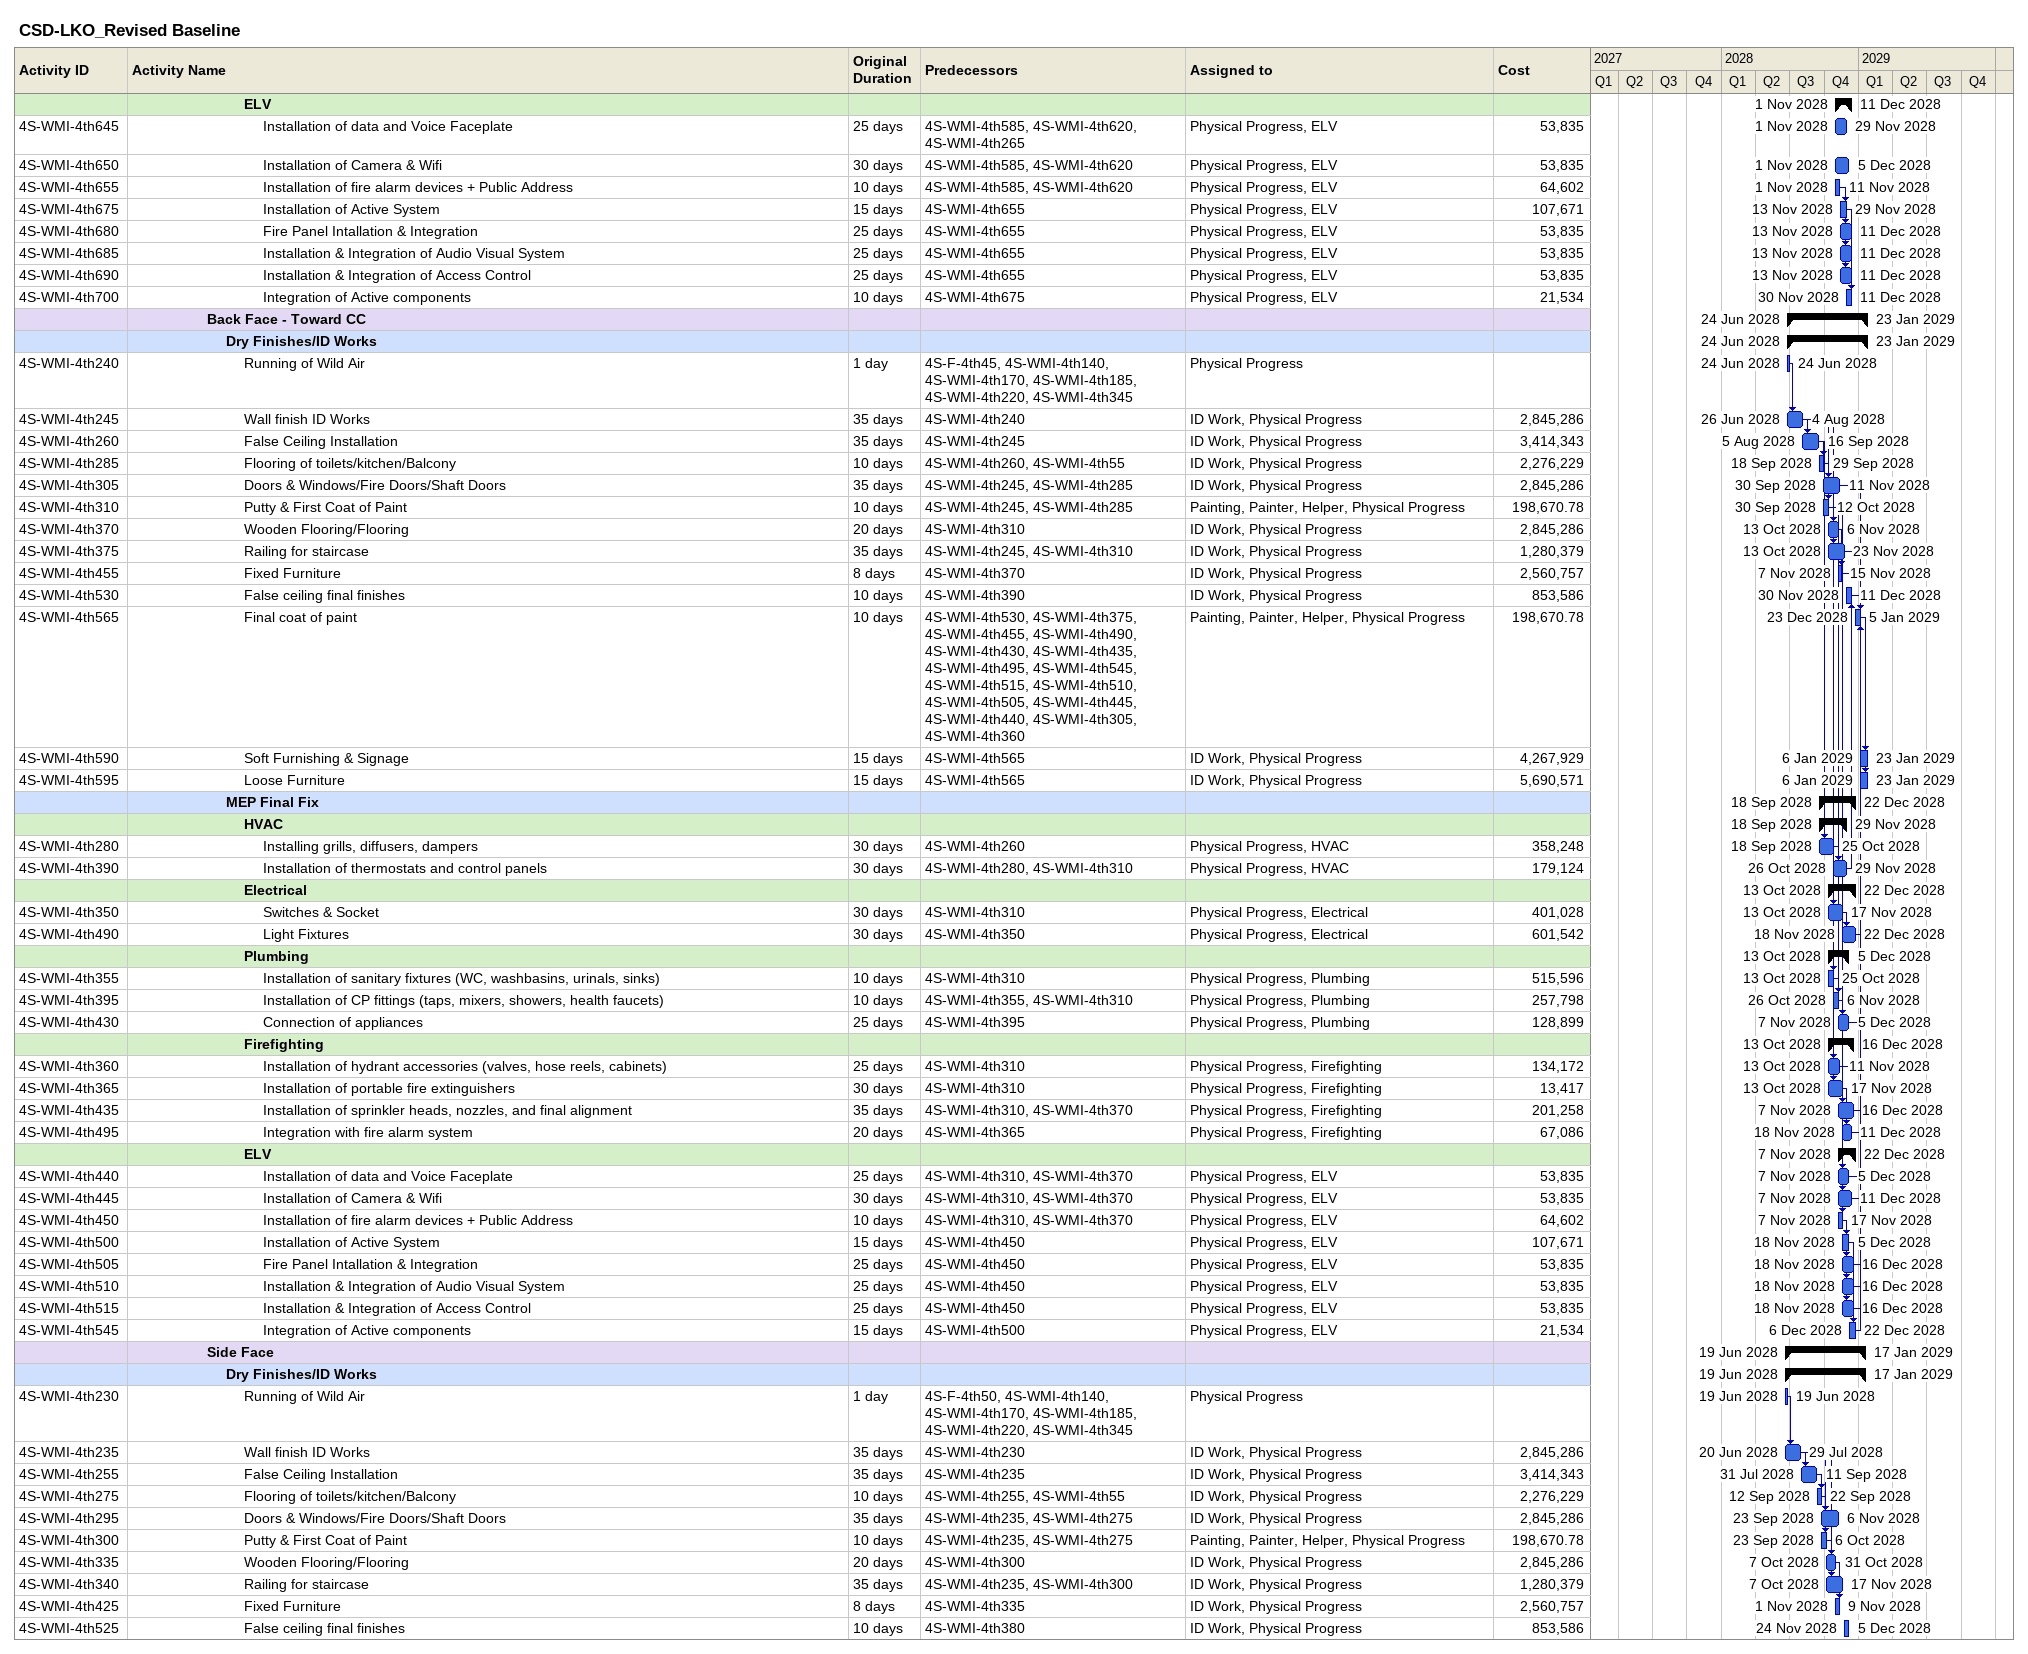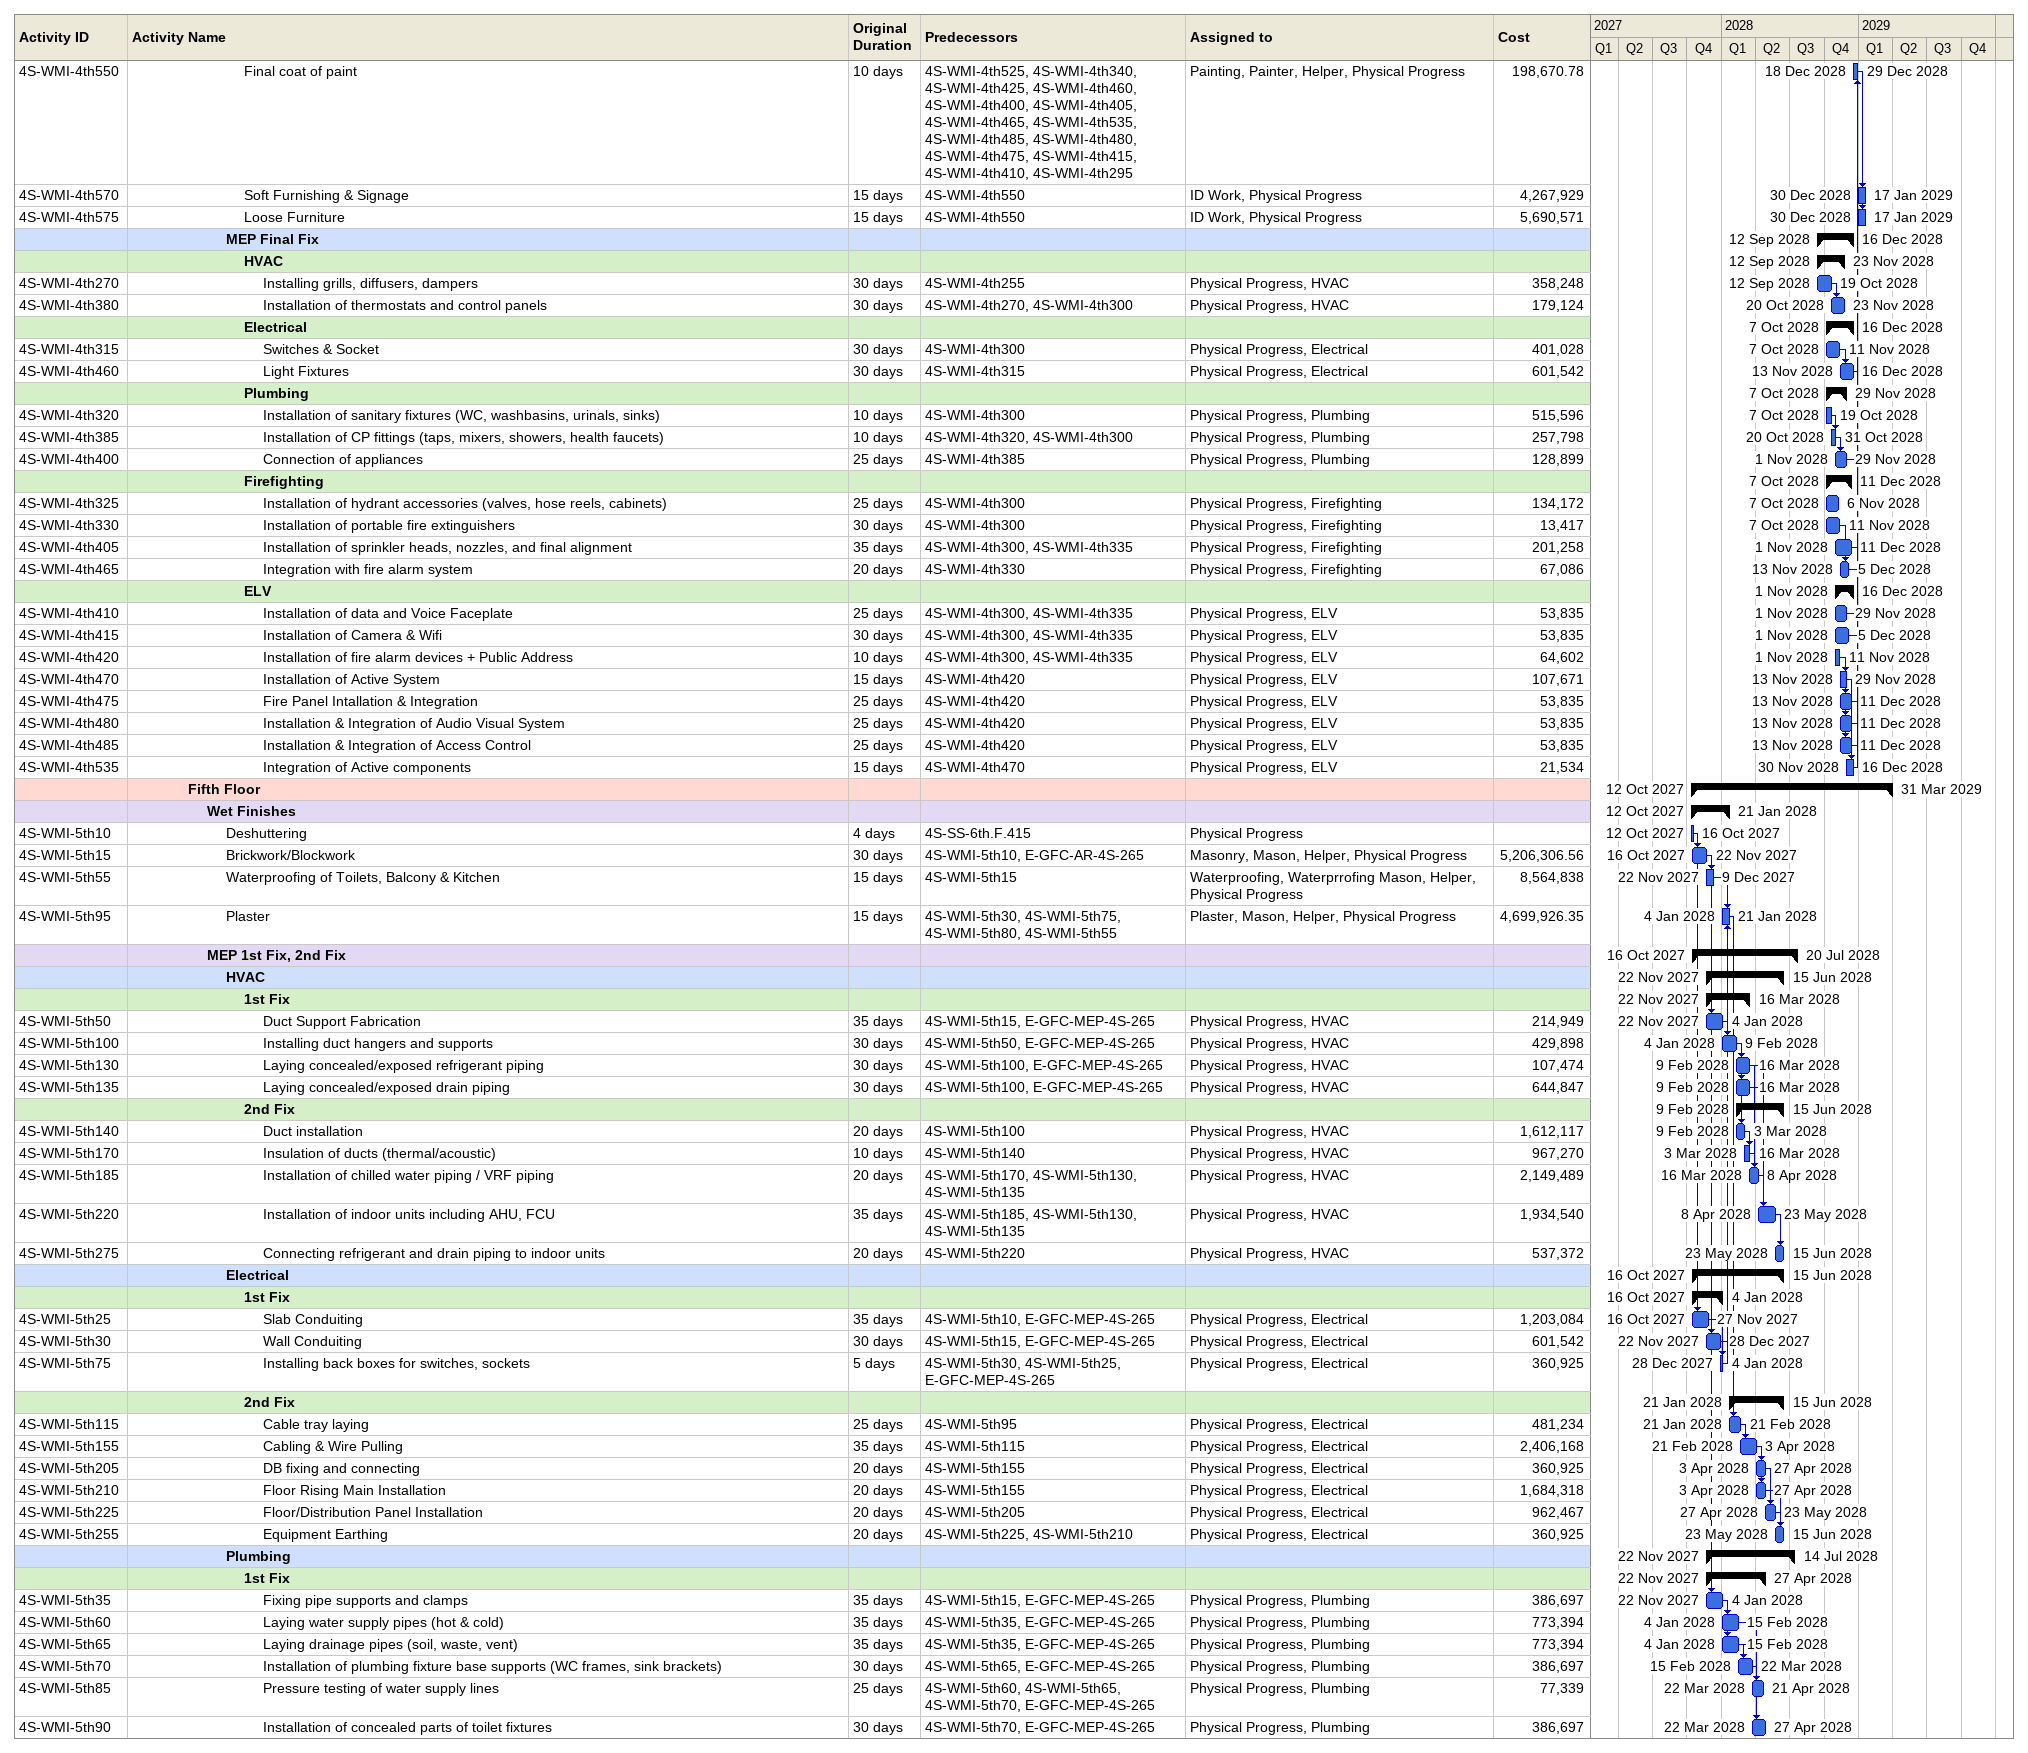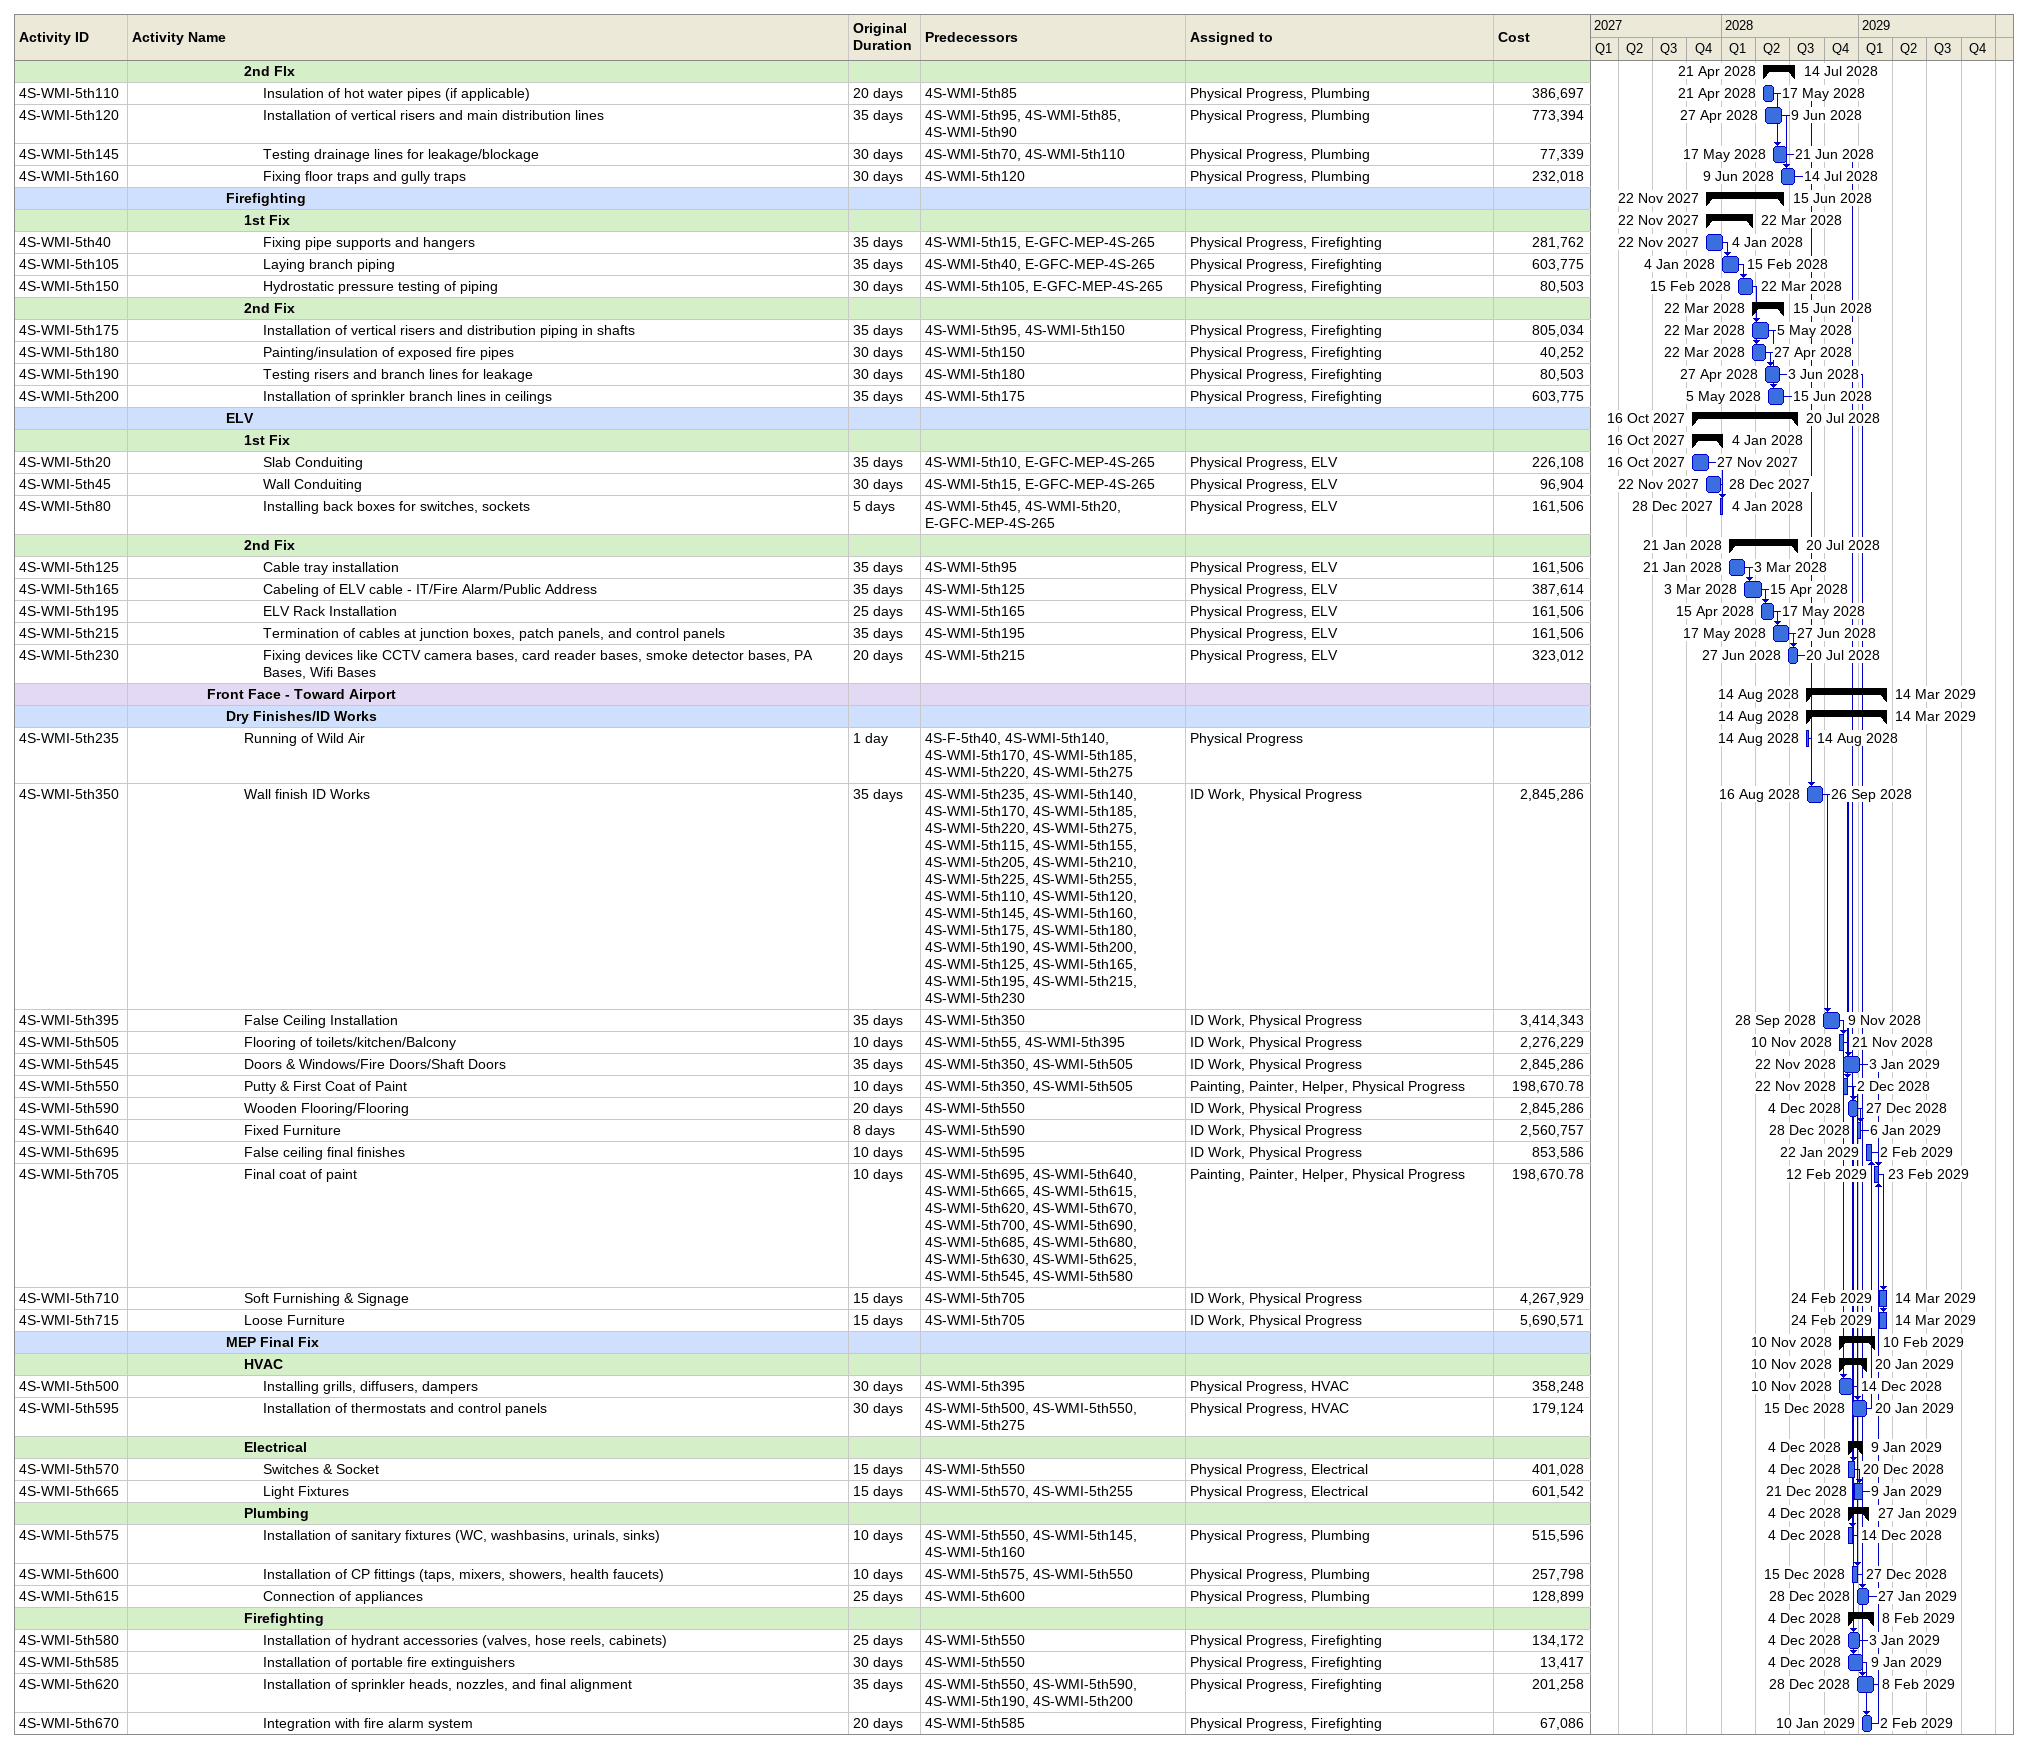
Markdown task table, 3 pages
CSD-LKO_Revised Baseline

| ID | Level | Task | Original duration | Start | Finish | Predecessors | Resources | Cost |
|---|---|---|---|---|---|---|---|---|
|  | 7 | **ELV** |  | 2028-11-01 | 2028-12-11 |  |  |  |
| 4S-WMI-4th645 | 8 | Installation of data and Voice Faceplate | 25d | 2028-11-01 | 2028-11-29 | 4S-WMI-4th585, 4S-WMI-4th620, 4S-WMI-4th265 | Physical Progress, ELV | 53835 |
| 4S-WMI-4th650 | 8 | Installation of Camera & Wifi | 30d | 2028-11-01 | 2028-12-05 | 4S-WMI-4th585, 4S-WMI-4th620 | Physical Progress, ELV | 53835 |
| 4S-WMI-4th655 | 8 | Installation of fire alarm devices + Public Address | 10d | 2028-11-01 | 2028-11-11 | 4S-WMI-4th585, 4S-WMI-4th620 | Physical Progress, ELV | 64602 |
| 4S-WMI-4th675 | 8 | Installation of Active System | 15d | 2028-11-13 | 2028-11-29 | 4S-WMI-4th655 | Physical Progress, ELV | 107671 |
| 4S-WMI-4th680 | 8 | Fire Panel Intallation & Integration | 25d | 2028-11-13 | 2028-12-11 | 4S-WMI-4th655 | Physical Progress, ELV | 53835 |
| 4S-WMI-4th685 | 8 | Installation & Integration of Audio Visual System | 25d | 2028-11-13 | 2028-12-11 | 4S-WMI-4th655 | Physical Progress, ELV | 53835 |
| 4S-WMI-4th690 | 8 | Installation & Integration of Access Control | 25d | 2028-11-13 | 2028-12-11 | 4S-WMI-4th655 | Physical Progress, ELV | 53835 |
| 4S-WMI-4th700 | 8 | Integration of Active components | 10d | 2028-11-30 | 2028-12-11 | 4S-WMI-4th675 | Physical Progress, ELV | 21534 |
|  | 5 | **Back Face - Toward CC** |  | 2028-06-24 | 2029-01-23 |  |  |  |
|  | 6 | **Dry Finishes/ID Works** |  | 2028-06-24 | 2029-01-23 |  |  |  |
| 4S-WMI-4th240 | 7 | Running of Wild Air | 1d | 2028-06-24 | 2028-06-24 | 4S-F-4th45, 4S-WMI-4th140, 4S-WMI-4th170, 4S-WMI-4th185, 4S-WMI-4th220, 4S-WMI-4th345 | Physical Progress |  |
| 4S-WMI-4th245 | 7 | Wall finish ID Works | 35d | 2028-06-26 | 2028-08-04 | 4S-WMI-4th240 | ID Work, Physical Progress | 2845286 |
| 4S-WMI-4th260 | 7 | False Ceiling Installation | 35d | 2028-08-05 | 2028-09-16 | 4S-WMI-4th245 | ID Work, Physical Progress | 3414343 |
| 4S-WMI-4th285 | 7 | Flooring of toilets/kitchen/Balcony | 10d | 2028-09-18 | 2028-09-29 | 4S-WMI-4th260, 4S-WMI-4th55 | ID Work, Physical Progress | 2276229 |
| 4S-WMI-4th305 | 7 | Doors & Windows/Fire Doors/Shaft Doors | 35d | 2028-09-30 | 2028-11-11 | 4S-WMI-4th245, 4S-WMI-4th285 | ID Work, Physical Progress | 2845286 |
| 4S-WMI-4th310 | 7 | Putty & First Coat of Paint | 10d | 2028-09-30 | 2028-10-12 | 4S-WMI-4th245, 4S-WMI-4th285 | Painting, Painter, Helper, Physical Progress | 198670.78 |
| 4S-WMI-4th370 | 7 | Wooden Flooring/Flooring | 20d | 2028-10-13 | 2028-11-06 | 4S-WMI-4th310 | ID Work, Physical Progress | 2845286 |
| 4S-WMI-4th375 | 7 | Railing for staircase | 35d | 2028-10-13 | 2028-11-23 | 4S-WMI-4th245, 4S-WMI-4th310 | ID Work, Physical Progress | 1280379 |
| 4S-WMI-4th455 | 7 | Fixed Furniture | 8d | 2028-11-07 | 2028-11-15 | 4S-WMI-4th370 | ID Work, Physical Progress | 2560757 |
| 4S-WMI-4th530 | 7 | False ceiling final finishes | 10d | 2028-11-30 | 2028-12-11 | 4S-WMI-4th390 | ID Work, Physical Progress | 853586 |
| 4S-WMI-4th565 | 7 | Final coat of paint | 10d | 2028-12-23 | 2029-01-05 | 4S-WMI-4th530, 4S-WMI-4th375, 4S-WMI-4th455, 4S-WMI-4th490, 4S-WMI-4th430, 4S-WMI-4th435, 4S-WMI-4th495, 4S-WMI-4th545, 4S-WMI-4th515, 4S-WMI-4th510, 4S-WMI-4th505, 4S-WMI-4th445, 4S-WMI-4th440, 4S-WMI-4th305, 4S-WMI-4th360 | Painting, Painter, Helper, Physical Progress | 198670.78 |
| 4S-WMI-4th590 | 7 | Soft Furnishing & Signage | 15d | 2029-01-06 | 2029-01-23 | 4S-WMI-4th565 | ID Work, Physical Progress | 4267929 |
| 4S-WMI-4th595 | 7 | Loose Furniture | 15d | 2029-01-06 | 2029-01-23 | 4S-WMI-4th565 | ID Work, Physical Progress | 5690571 |
|  | 6 | **MEP Final Fix** |  | 2028-09-18 | 2028-12-22 |  |  |  |
|  | 7 | **HVAC** |  | 2028-09-18 | 2028-11-29 |  |  |  |
| 4S-WMI-4th280 | 8 | Installing grills, diffusers, dampers | 30d | 2028-09-18 | 2028-10-25 | 4S-WMI-4th260 | Physical Progress, HVAC | 358248 |
| 4S-WMI-4th390 | 8 | Installation of thermostats and control panels | 30d | 2028-10-26 | 2028-11-29 | 4S-WMI-4th280, 4S-WMI-4th310 | Physical Progress, HVAC | 179124 |
|  | 7 | **Electrical** |  | 2028-10-13 | 2028-12-22 |  |  |  |
| 4S-WMI-4th350 | 8 | Switches & Socket | 30d | 2028-10-13 | 2028-11-17 | 4S-WMI-4th310 | Physical Progress, Electrical | 401028 |
| 4S-WMI-4th490 | 8 | Light Fixtures | 30d | 2028-11-18 | 2028-12-22 | 4S-WMI-4th350 | Physical Progress, Electrical | 601542 |
|  | 7 | **Plumbing** |  | 2028-10-13 | 2028-12-05 |  |  |  |
| 4S-WMI-4th355 | 8 | Installation of sanitary fixtures (WC, washbasins, urinals, sinks) | 10d | 2028-10-13 | 2028-10-25 | 4S-WMI-4th310 | Physical Progress, Plumbing | 515596 |
| 4S-WMI-4th395 | 8 | Installation of CP fittings (taps, mixers, showers, health faucets) | 10d | 2028-10-26 | 2028-11-06 | 4S-WMI-4th355, 4S-WMI-4th310 | Physical Progress, Plumbing | 257798 |
| 4S-WMI-4th430 | 8 | Connection of appliances | 25d | 2028-11-07 | 2028-12-05 | 4S-WMI-4th395 | Physical Progress, Plumbing | 128899 |
|  | 7 | **Firefighting** |  | 2028-10-13 | 2028-12-16 |  |  |  |
| 4S-WMI-4th360 | 8 | Installation of hydrant accessories (valves, hose reels, cabinets) | 25d | 2028-10-13 | 2028-11-11 | 4S-WMI-4th310 | Physical Progress, Firefighting | 134172 |
| 4S-WMI-4th365 | 8 | Installation of portable fire extinguishers | 30d | 2028-10-13 | 2028-11-17 | 4S-WMI-4th310 | Physical Progress, Firefighting | 13417 |
| 4S-WMI-4th435 | 8 | Installation of sprinkler heads, nozzles, and final alignment | 35d | 2028-11-07 | 2028-12-16 | 4S-WMI-4th310, 4S-WMI-4th370 | Physical Progress, Firefighting | 201258 |
| 4S-WMI-4th495 | 8 | Integration with fire alarm system | 20d | 2028-11-18 | 2028-12-11 | 4S-WMI-4th365 | Physical Progress, Firefighting | 67086 |
|  | 7 | **ELV** |  | 2028-11-07 | 2028-12-22 |  |  |  |
| 4S-WMI-4th440 | 8 | Installation of data and Voice Faceplate | 25d | 2028-11-07 | 2028-12-05 | 4S-WMI-4th310, 4S-WMI-4th370 | Physical Progress, ELV | 53835 |
| 4S-WMI-4th445 | 8 | Installation of Camera & Wifi | 30d | 2028-11-07 | 2028-12-11 | 4S-WMI-4th310, 4S-WMI-4th370 | Physical Progress, ELV | 53835 |
| 4S-WMI-4th450 | 8 | Installation of fire alarm devices + Public Address | 10d | 2028-11-07 | 2028-11-17 | 4S-WMI-4th310, 4S-WMI-4th370 | Physical Progress, ELV | 64602 |
| 4S-WMI-4th500 | 8 | Installation of Active System | 15d | 2028-11-18 | 2028-12-05 | 4S-WMI-4th450 | Physical Progress, ELV | 107671 |
| 4S-WMI-4th505 | 8 | Fire Panel Intallation & Integration | 25d | 2028-11-18 | 2028-12-16 | 4S-WMI-4th450 | Physical Progress, ELV | 53835 |
| 4S-WMI-4th510 | 8 | Installation & Integration of Audio Visual System | 25d | 2028-11-18 | 2028-12-16 | 4S-WMI-4th450 | Physical Progress, ELV | 53835 |
| 4S-WMI-4th515 | 8 | Installation & Integration of Access Control | 25d | 2028-11-18 | 2028-12-16 | 4S-WMI-4th450 | Physical Progress, ELV | 53835 |
| 4S-WMI-4th545 | 8 | Integration of Active components | 15d | 2028-12-06 | 2028-12-22 | 4S-WMI-4th500 | Physical Progress, ELV | 21534 |
|  | 5 | **Side Face** |  | 2028-06-19 | 2029-01-17 |  |  |  |
|  | 6 | **Dry Finishes/ID Works** |  | 2028-06-19 | 2029-01-17 |  |  |  |
| 4S-WMI-4th230 | 7 | Running of Wild Air | 1d | 2028-06-19 | 2028-06-19 | 4S-F-4th50, 4S-WMI-4th140, 4S-WMI-4th170, 4S-WMI-4th185, 4S-WMI-4th220, 4S-WMI-4th345 | Physical Progress |  |
| 4S-WMI-4th235 | 7 | Wall finish ID Works | 35d | 2028-06-20 | 2028-07-29 | 4S-WMI-4th230 | ID Work, Physical Progress | 2845286 |
| 4S-WMI-4th255 | 7 | False Ceiling Installation | 35d | 2028-07-31 | 2028-09-11 | 4S-WMI-4th235 | ID Work, Physical Progress | 3414343 |
| 4S-WMI-4th275 | 7 | Flooring of toilets/kitchen/Balcony | 10d | 2028-09-12 | 2028-09-22 | 4S-WMI-4th255, 4S-WMI-4th55 | ID Work, Physical Progress | 2276229 |
| 4S-WMI-4th295 | 7 | Doors & Windows/Fire Doors/Shaft Doors | 35d | 2028-09-23 | 2028-11-06 | 4S-WMI-4th235, 4S-WMI-4th275 | ID Work, Physical Progress | 2845286 |
| 4S-WMI-4th300 | 7 | Putty & First Coat of Paint | 10d | 2028-09-23 | 2028-10-06 | 4S-WMI-4th235, 4S-WMI-4th275 | Painting, Painter, Helper, Physical Progress | 198670.78 |
| 4S-WMI-4th335 | 7 | Wooden Flooring/Flooring | 20d | 2028-10-07 | 2028-10-31 | 4S-WMI-4th300 | ID Work, Physical Progress | 2845286 |
| 4S-WMI-4th340 | 7 | Railing for staircase | 35d | 2028-10-07 | 2028-11-17 | 4S-WMI-4th235, 4S-WMI-4th300 | ID Work, Physical Progress | 1280379 |
| 4S-WMI-4th425 | 7 | Fixed Furniture | 8d | 2028-11-01 | 2028-11-09 | 4S-WMI-4th335 | ID Work, Physical Progress | 2560757 |
| 4S-WMI-4th525 | 7 | False ceiling final finishes | 10d | 2028-11-24 | 2028-12-05 | 4S-WMI-4th380 | ID Work, Physical Progress | 853586 |
| 4S-WMI-4th550 | 7 | Final coat of paint | 10d | 2028-12-18 | 2028-12-29 | 4S-WMI-4th525, 4S-WMI-4th340, 4S-WMI-4th425, 4S-WMI-4th460, 4S-WMI-4th400, 4S-WMI-4th405, 4S-WMI-4th465, 4S-WMI-4th535, 4S-WMI-4th485, 4S-WMI-4th480, 4S-WMI-4th475, 4S-WMI-4th415, 4S-WMI-4th410, 4S-WMI-4th295 | Painting, Painter, Helper, Physical Progress | 198670.78 |
| 4S-WMI-4th570 | 7 | Soft Furnishing & Signage | 15d | 2028-12-30 | 2029-01-17 | 4S-WMI-4th550 | ID Work, Physical Progress | 4267929 |
| 4S-WMI-4th575 | 7 | Loose Furniture | 15d | 2028-12-30 | 2029-01-17 | 4S-WMI-4th550 | ID Work, Physical Progress | 5690571 |
|  | 6 | **MEP Final Fix** |  | 2028-09-12 | 2028-12-16 |  |  |  |
|  | 7 | **HVAC** |  | 2028-09-12 | 2028-11-23 |  |  |  |
| 4S-WMI-4th270 | 8 | Installing grills, diffusers, dampers | 30d | 2028-09-12 | 2028-10-19 | 4S-WMI-4th255 | Physical Progress, HVAC | 358248 |
| 4S-WMI-4th380 | 8 | Installation of thermostats and control panels | 30d | 2028-10-20 | 2028-11-23 | 4S-WMI-4th270, 4S-WMI-4th300 | Physical Progress, HVAC | 179124 |
|  | 7 | **Electrical** |  | 2028-10-07 | 2028-12-16 |  |  |  |
| 4S-WMI-4th315 | 8 | Switches & Socket | 30d | 2028-10-07 | 2028-11-11 | 4S-WMI-4th300 | Physical Progress, Electrical | 401028 |
| 4S-WMI-4th460 | 8 | Light Fixtures | 30d | 2028-11-13 | 2028-12-16 | 4S-WMI-4th315 | Physical Progress, Electrical | 601542 |
|  | 7 | **Plumbing** |  | 2028-10-07 | 2028-11-29 |  |  |  |
| 4S-WMI-4th320 | 8 | Installation of sanitary fixtures (WC, washbasins, urinals, sinks) | 10d | 2028-10-07 | 2028-10-19 | 4S-WMI-4th300 | Physical Progress, Plumbing | 515596 |
| 4S-WMI-4th385 | 8 | Installation of CP fittings (taps, mixers, showers, health faucets) | 10d | 2028-10-20 | 2028-10-31 | 4S-WMI-4th320, 4S-WMI-4th300 | Physical Progress, Plumbing | 257798 |
| 4S-WMI-4th400 | 8 | Connection of appliances | 25d | 2028-11-01 | 2028-11-29 | 4S-WMI-4th385 | Physical Progress, Plumbing | 128899 |
|  | 7 | **Firefighting** |  | 2028-10-07 | 2028-12-11 |  |  |  |
| 4S-WMI-4th325 | 8 | Installation of hydrant accessories (valves, hose reels, cabinets) | 25d | 2028-10-07 | 2028-11-06 | 4S-WMI-4th300 | Physical Progress, Firefighting | 134172 |
| 4S-WMI-4th330 | 8 | Installation of portable fire extinguishers | 30d | 2028-10-07 | 2028-11-11 | 4S-WMI-4th300 | Physical Progress, Firefighting | 13417 |
| 4S-WMI-4th405 | 8 | Installation of sprinkler heads, nozzles, and final alignment | 35d | 2028-11-01 | 2028-12-11 | 4S-WMI-4th300, 4S-WMI-4th335 | Physical Progress, Firefighting | 201258 |
| 4S-WMI-4th465 | 8 | Integration with fire alarm system | 20d | 2028-11-13 | 2028-12-05 | 4S-WMI-4th330 | Physical Progress, Firefighting | 67086 |
|  | 7 | **ELV** |  | 2028-11-01 | 2028-12-16 |  |  |  |
| 4S-WMI-4th410 | 8 | Installation of data and Voice Faceplate | 25d | 2028-11-01 | 2028-11-29 | 4S-WMI-4th300, 4S-WMI-4th335 | Physical Progress, ELV | 53835 |
| 4S-WMI-4th415 | 8 | Installation of Camera & Wifi | 30d | 2028-11-01 | 2028-12-05 | 4S-WMI-4th300, 4S-WMI-4th335 | Physical Progress, ELV | 53835 |
| 4S-WMI-4th420 | 8 | Installation of fire alarm devices + Public Address | 10d | 2028-11-01 | 2028-11-11 | 4S-WMI-4th300, 4S-WMI-4th335 | Physical Progress, ELV | 64602 |
| 4S-WMI-4th470 | 8 | Installation of Active System | 15d | 2028-11-13 | 2028-11-29 | 4S-WMI-4th420 | Physical Progress, ELV | 107671 |
| 4S-WMI-4th475 | 8 | Fire Panel Intallation & Integration | 25d | 2028-11-13 | 2028-12-11 | 4S-WMI-4th420 | Physical Progress, ELV | 53835 |
| 4S-WMI-4th480 | 8 | Installation & Integration of Audio Visual System | 25d | 2028-11-13 | 2028-12-11 | 4S-WMI-4th420 | Physical Progress, ELV | 53835 |
| 4S-WMI-4th485 | 8 | Installation & Integration of Access Control | 25d | 2028-11-13 | 2028-12-11 | 4S-WMI-4th420 | Physical Progress, ELV | 53835 |
| 4S-WMI-4th535 | 8 | Integration of Active components | 15d | 2028-11-30 | 2028-12-16 | 4S-WMI-4th470 | Physical Progress, ELV | 21534 |
|  | 4 | **Fifth Floor** |  | 2027-10-12 | 2029-03-31 |  |  |  |
|  | 5 | **Wet Finishes** |  | 2027-10-12 | 2028-01-21 |  |  |  |
| 4S-WMI-5th10 | 6 | Deshuttering | 4d | 2027-10-12 | 2027-10-16 | 4S-SS-6th.F.415 | Physical Progress |  |
| 4S-WMI-5th15 | 6 | Brickwork/Blockwork | 30d | 2027-10-16 | 2027-11-22 | 4S-WMI-5th10, E-GFC-AR-4S-265 | Masonry, Mason, Helper, Physical Progress | 5206306.56 |
| 4S-WMI-5th55 | 6 | Waterproofing of Toilets, Balcony & Kitchen | 15d | 2027-11-22 | 2027-12-09 | 4S-WMI-5th15 | Waterproofing, Waterprrofing Mason, Helper, Physical Progress | 8564838 |
| 4S-WMI-5th95 | 6 | Plaster | 15d | 2028-01-04 | 2028-01-21 | 4S-WMI-5th30, 4S-WMI-5th75, 4S-WMI-5th80, 4S-WMI-5th55 | Plaster, Mason, Helper, Physical Progress | 4699926.35 |
|  | 5 | **MEP 1st Fix, 2nd Fix** |  | 2027-10-16 | 2028-07-20 |  |  |  |
|  | 6 | **HVAC** |  | 2027-11-22 | 2028-06-15 |  |  |  |
|  | 7 | **1st Fix** |  | 2027-11-22 | 2028-03-16 |  |  |  |
| 4S-WMI-5th50 | 8 | Duct Support Fabrication | 35d | 2027-11-22 | 2028-01-04 | 4S-WMI-5th15, E-GFC-MEP-4S-265 | Physical Progress, HVAC | 214949 |
| 4S-WMI-5th100 | 8 | Installing duct hangers and supports | 30d | 2028-01-04 | 2028-02-09 | 4S-WMI-5th50, E-GFC-MEP-4S-265 | Physical Progress, HVAC | 429898 |
| 4S-WMI-5th130 | 8 | Laying concealed/exposed refrigerant piping | 30d | 2028-02-09 | 2028-03-16 | 4S-WMI-5th100, E-GFC-MEP-4S-265 | Physical Progress, HVAC | 107474 |
| 4S-WMI-5th135 | 8 | Laying concealed/exposed drain piping | 30d | 2028-02-09 | 2028-03-16 | 4S-WMI-5th100, E-GFC-MEP-4S-265 | Physical Progress, HVAC | 644847 |
|  | 7 | **2nd Fix** |  | 2028-02-09 | 2028-06-15 |  |  |  |
| 4S-WMI-5th140 | 8 | Duct installation | 20d | 2028-02-09 | 2028-03-03 | 4S-WMI-5th100 | Physical Progress, HVAC | 1612117 |
| 4S-WMI-5th170 | 8 | Insulation of ducts (thermal/acoustic) | 10d | 2028-03-03 | 2028-03-16 | 4S-WMI-5th140 | Physical Progress, HVAC | 967270 |
| 4S-WMI-5th185 | 8 | Installation of chilled water piping / VRF piping | 20d | 2028-03-16 | 2028-04-08 | 4S-WMI-5th170, 4S-WMI-5th130, 4S-WMI-5th135 | Physical Progress, HVAC | 2149489 |
| 4S-WMI-5th220 | 8 | Installation of indoor units including AHU, FCU | 35d | 2028-04-08 | 2028-05-23 | 4S-WMI-5th185, 4S-WMI-5th130, 4S-WMI-5th135 | Physical Progress, HVAC | 1934540 |
| 4S-WMI-5th275 | 8 | Connecting refrigerant and drain piping to indoor units | 20d | 2028-05-23 | 2028-06-15 | 4S-WMI-5th220 | Physical Progress, HVAC | 537372 |
|  | 6 | **Electrical** |  | 2027-10-16 | 2028-06-15 |  |  |  |
|  | 7 | **1st Fix** |  | 2027-10-16 | 2028-01-04 |  |  |  |
| 4S-WMI-5th25 | 8 | Slab Conduiting | 35d | 2027-10-16 | 2027-11-27 | 4S-WMI-5th10, E-GFC-MEP-4S-265 | Physical Progress, Electrical | 1203084 |
| 4S-WMI-5th30 | 8 | Wall Conduiting | 30d | 2027-11-22 | 2027-12-28 | 4S-WMI-5th15, E-GFC-MEP-4S-265 | Physical Progress, Electrical | 601542 |
| 4S-WMI-5th75 | 8 | Installing back boxes for switches, sockets | 5d | 2027-12-28 | 2028-01-04 | 4S-WMI-5th30, 4S-WMI-5th25, E-GFC-MEP-4S-265 | Physical Progress, Electrical | 360925 |
|  | 7 | **2nd Fix** |  | 2028-01-21 | 2028-06-15 |  |  |  |
| 4S-WMI-5th115 | 8 | Cable tray laying | 25d | 2028-01-21 | 2028-02-21 | 4S-WMI-5th95 | Physical Progress, Electrical | 481234 |
| 4S-WMI-5th155 | 8 | Cabling & Wire Pulling | 35d | 2028-02-21 | 2028-04-03 | 4S-WMI-5th115 | Physical Progress, Electrical | 2406168 |
| 4S-WMI-5th205 | 8 | DB fixing and connecting | 20d | 2028-04-03 | 2028-04-27 | 4S-WMI-5th155 | Physical Progress, Electrical | 360925 |
| 4S-WMI-5th210 | 8 | Floor Rising Main Installation | 20d | 2028-04-03 | 2028-04-27 | 4S-WMI-5th155 | Physical Progress, Electrical | 1684318 |
| 4S-WMI-5th225 | 8 | Floor/Distribution Panel Installation | 20d | 2028-04-27 | 2028-05-23 | 4S-WMI-5th205 | Physical Progress, Electrical | 962467 |
| 4S-WMI-5th255 | 8 | Equipment Earthing | 20d | 2028-05-23 | 2028-06-15 | 4S-WMI-5th225, 4S-WMI-5th210 | Physical Progress, Electrical | 360925 |
|  | 6 | **Plumbing** |  | 2027-11-22 | 2028-07-14 |  |  |  |
|  | 7 | **1st Fix** |  | 2027-11-22 | 2028-04-27 |  |  |  |
| 4S-WMI-5th35 | 8 | Fixing pipe supports and clamps | 35d | 2027-11-22 | 2028-01-04 | 4S-WMI-5th15, E-GFC-MEP-4S-265 | Physical Progress, Plumbing | 386697 |
| 4S-WMI-5th60 | 8 | Laying water supply pipes (hot & cold) | 35d | 2028-01-04 | 2028-02-15 | 4S-WMI-5th35, E-GFC-MEP-4S-265 | Physical Progress, Plumbing | 773394 |
| 4S-WMI-5th65 | 8 | Laying drainage pipes (soil, waste, vent) | 35d | 2028-01-04 | 2028-02-15 | 4S-WMI-5th35, E-GFC-MEP-4S-265 | Physical Progress, Plumbing | 773394 |
| 4S-WMI-5th70 | 8 | Installation of plumbing fixture base supports (WC frames, sink brackets) | 30d | 2028-02-15 | 2028-03-22 | 4S-WMI-5th65, E-GFC-MEP-4S-265 | Physical Progress, Plumbing | 386697 |
| 4S-WMI-5th85 | 8 | Pressure testing of water supply lines | 25d | 2028-03-22 | 2028-04-21 | 4S-WMI-5th60, 4S-WMI-5th65, 4S-WMI-5th70, E-GFC-MEP-4S-265 | Physical Progress, Plumbing | 77339 |
| 4S-WMI-5th90 | 8 | Installation of concealed parts of toilet fixtures | 30d | 2028-03-22 | 2028-04-27 | 4S-WMI-5th70, E-GFC-MEP-4S-265 | Physical Progress, Plumbing | 386697 |
|  | 7 | **2nd FIx** |  | 2028-04-21 | 2028-07-14 |  |  |  |
| 4S-WMI-5th110 | 8 | Insulation of hot water pipes (if applicable) | 20d | 2028-04-21 | 2028-05-17 | 4S-WMI-5th85 | Physical Progress, Plumbing | 386697 |
| 4S-WMI-5th120 | 8 | Installation of vertical risers and main distribution lines | 35d | 2028-04-27 | 2028-06-09 | 4S-WMI-5th95, 4S-WMI-5th85, 4S-WMI-5th90 | Physical Progress, Plumbing | 773394 |
| 4S-WMI-5th145 | 8 | Testing drainage lines for leakage/blockage | 30d | 2028-05-17 | 2028-06-21 | 4S-WMI-5th70, 4S-WMI-5th110 | Physical Progress, Plumbing | 77339 |
| 4S-WMI-5th160 | 8 | Fixing floor traps and gully traps | 30d | 2028-06-09 | 2028-07-14 | 4S-WMI-5th120 | Physical Progress, Plumbing | 232018 |
|  | 6 | **Firefighting** |  | 2027-11-22 | 2028-06-15 |  |  |  |
|  | 7 | **1st Fix** |  | 2027-11-22 | 2028-03-22 |  |  |  |
| 4S-WMI-5th40 | 8 | Fixing pipe supports and hangers | 35d | 2027-11-22 | 2028-01-04 | 4S-WMI-5th15, E-GFC-MEP-4S-265 | Physical Progress, Firefighting | 281762 |
| 4S-WMI-5th105 | 8 | Laying branch piping | 35d | 2028-01-04 | 2028-02-15 | 4S-WMI-5th40, E-GFC-MEP-4S-265 | Physical Progress, Firefighting | 603775 |
| 4S-WMI-5th150 | 8 | Hydrostatic pressure testing of piping | 30d | 2028-02-15 | 2028-03-22 | 4S-WMI-5th105, E-GFC-MEP-4S-265 | Physical Progress, Firefighting | 80503 |
|  | 7 | **2nd Fix** |  | 2028-03-22 | 2028-06-15 |  |  |  |
| 4S-WMI-5th175 | 8 | Installation of vertical risers and distribution piping in shafts | 35d | 2028-03-22 | 2028-05-05 | 4S-WMI-5th95, 4S-WMI-5th150 | Physical Progress, Firefighting | 805034 |
| 4S-WMI-5th180 | 8 | Painting/insulation of exposed fire pipes | 30d | 2028-03-22 | 2028-04-27 | 4S-WMI-5th150 | Physical Progress, Firefighting | 40252 |
| 4S-WMI-5th190 | 8 | Testing risers and branch lines for leakage | 30d | 2028-04-27 | 2028-06-03 | 4S-WMI-5th180 | Physical Progress, Firefighting | 80503 |
| 4S-WMI-5th200 | 8 | Installation of sprinkler branch lines in ceilings | 35d | 2028-05-05 | 2028-06-15 | 4S-WMI-5th175 | Physical Progress, Firefighting | 603775 |
|  | 6 | **ELV** |  | 2027-10-16 | 2028-07-20 |  |  |  |
|  | 7 | **1st Fix** |  | 2027-10-16 | 2028-01-04 |  |  |  |
| 4S-WMI-5th20 | 8 | Slab Conduiting | 35d | 2027-10-16 | 2027-11-27 | 4S-WMI-5th10, E-GFC-MEP-4S-265 | Physical Progress, ELV | 226108 |
| 4S-WMI-5th45 | 8 | Wall Conduiting | 30d | 2027-11-22 | 2027-12-28 | 4S-WMI-5th15, E-GFC-MEP-4S-265 | Physical Progress, ELV | 96904 |
| 4S-WMI-5th80 | 8 | Installing back boxes for switches, sockets | 5d | 2027-12-28 | 2028-01-04 | 4S-WMI-5th45, 4S-WMI-5th20, E-GFC-MEP-4S-265 | Physical Progress, ELV | 161506 |
|  | 7 | **2nd Fix** |  | 2028-01-21 | 2028-07-20 |  |  |  |
| 4S-WMI-5th125 | 8 | Cable tray installation | 35d | 2028-01-21 | 2028-03-03 | 4S-WMI-5th95 | Physical Progress, ELV | 161506 |
| 4S-WMI-5th165 | 8 | Cabeling of ELV cable - IT/Fire Alarm/Public Address | 35d | 2028-03-03 | 2028-04-15 | 4S-WMI-5th125 | Physical Progress, ELV | 387614 |
| 4S-WMI-5th195 | 8 | ELV Rack Installation | 25d | 2028-04-15 | 2028-05-17 | 4S-WMI-5th165 | Physical Progress, ELV | 161506 |
| 4S-WMI-5th215 | 8 | Termination of cables at junction boxes, patch panels, and control panels | 35d | 2028-05-17 | 2028-06-27 | 4S-WMI-5th195 | Physical Progress, ELV | 161506 |
| 4S-WMI-5th230 | 8 | Fixing devices like CCTV camera bases, card reader bases, smoke detector bases, PA Bases, Wifi Bases | 20d | 2028-06-27 | 2028-07-20 | 4S-WMI-5th215 | Physical Progress, ELV | 323012 |
|  | 5 | **Front Face - Toward Airport** |  | 2028-08-14 | 2029-03-14 |  |  |  |
|  | 6 | **Dry Finishes/ID Works** |  | 2028-08-14 | 2029-03-14 |  |  |  |
| 4S-WMI-5th235 | 7 | Running of Wild Air | 1d | 2028-08-14 | 2028-08-14 | 4S-F-5th40, 4S-WMI-5th140, 4S-WMI-5th170, 4S-WMI-5th185, 4S-WMI-5th220, 4S-WMI-5th275 | Physical Progress |  |
| 4S-WMI-5th350 | 7 | Wall finish ID Works | 35d | 2028-08-16 | 2028-09-26 | 4S-WMI-5th235, 4S-WMI-5th140, 4S-WMI-5th170, 4S-WMI-5th185, 4S-WMI-5th220, 4S-WMI-5th275, 4S-WMI-5th115, 4S-WMI-5th155, 4S-WMI-5th205, 4S-WMI-5th210, 4S-WMI-5th225, 4S-WMI-5th255, 4S-WMI-5th110, 4S-WMI-5th120, 4S-WMI-5th145, 4S-WMI-5th160, 4S-WMI-5th175, 4S-WMI-5th180, 4S-WMI-5th190, 4S-WMI-5th200, 4S-WMI-5th125, 4S-WMI-5th165, 4S-WMI-5th195, 4S-WMI-5th215, 4S-WMI-5th230 | ID Work, Physical Progress | 2845286 |
| 4S-WMI-5th395 | 7 | False Ceiling Installation | 35d | 2028-09-28 | 2028-11-09 | 4S-WMI-5th350 | ID Work, Physical Progress | 3414343 |
| 4S-WMI-5th505 | 7 | Flooring of toilets/kitchen/Balcony | 10d | 2028-11-10 | 2028-11-21 | 4S-WMI-5th55, 4S-WMI-5th395 | ID Work, Physical Progress | 2276229 |
| 4S-WMI-5th545 | 7 | Doors & Windows/Fire Doors/Shaft Doors | 35d | 2028-11-22 | 2029-01-03 | 4S-WMI-5th350, 4S-WMI-5th505 | ID Work, Physical Progress | 2845286 |
| 4S-WMI-5th550 | 7 | Putty & First Coat of Paint | 10d | 2028-11-22 | 2028-12-02 | 4S-WMI-5th350, 4S-WMI-5th505 | Painting, Painter, Helper, Physical Progress | 198670.78 |
| 4S-WMI-5th590 | 7 | Wooden Flooring/Flooring | 20d | 2028-12-04 | 2028-12-27 | 4S-WMI-5th550 | ID Work, Physical Progress | 2845286 |
| 4S-WMI-5th640 | 7 | Fixed Furniture | 8d | 2028-12-28 | 2029-01-06 | 4S-WMI-5th590 | ID Work, Physical Progress | 2560757 |
| 4S-WMI-5th695 | 7 | False ceiling final finishes | 10d | 2029-01-22 | 2029-02-02 | 4S-WMI-5th595 | ID Work, Physical Progress | 853586 |
| 4S-WMI-5th705 | 7 | Final coat of paint | 10d | 2029-02-12 | 2029-02-23 | 4S-WMI-5th695, 4S-WMI-5th640, 4S-WMI-5th665, 4S-WMI-5th615, 4S-WMI-5th620, 4S-WMI-5th670, 4S-WMI-5th700, 4S-WMI-5th690, 4S-WMI-5th685, 4S-WMI-5th680, 4S-WMI-5th630, 4S-WMI-5th625, 4S-WMI-5th545, 4S-WMI-5th580 | Painting, Painter, Helper, Physical Progress | 198670.78 |
| 4S-WMI-5th710 | 7 | Soft Furnishing & Signage | 15d | 2029-02-24 | 2029-03-14 | 4S-WMI-5th705 | ID Work, Physical Progress | 4267929 |
| 4S-WMI-5th715 | 7 | Loose Furniture | 15d | 2029-02-24 | 2029-03-14 | 4S-WMI-5th705 | ID Work, Physical Progress | 5690571 |
|  | 6 | **MEP Final Fix** |  | 2028-11-10 | 2029-02-10 |  |  |  |
|  | 7 | **HVAC** |  | 2028-11-10 | 2029-01-20 |  |  |  |
| 4S-WMI-5th500 | 8 | Installing grills, diffusers, dampers | 30d | 2028-11-10 | 2028-12-14 | 4S-WMI-5th395 | Physical Progress, HVAC | 358248 |
| 4S-WMI-5th595 | 8 | Installation of thermostats and control panels | 30d | 2028-12-15 | 2029-01-20 | 4S-WMI-5th500, 4S-WMI-5th550, 4S-WMI-5th275 | Physical Progress, HVAC | 179124 |
|  | 7 | **Electrical** |  | 2028-12-04 | 2029-01-09 |  |  |  |
| 4S-WMI-5th570 | 8 | Switches & Socket | 15d | 2028-12-04 | 2028-12-20 | 4S-WMI-5th550 | Physical Progress, Electrical | 401028 |
| 4S-WMI-5th665 | 8 | Light Fixtures | 15d | 2028-12-21 | 2029-01-09 | 4S-WMI-5th570, 4S-WMI-5th255 | Physical Progress, Electrical | 601542 |
|  | 7 | **Plumbing** |  | 2028-12-04 | 2029-01-27 |  |  |  |
| 4S-WMI-5th575 | 8 | Installation of sanitary fixtures (WC, washbasins, urinals, sinks) | 10d | 2028-12-04 | 2028-12-14 | 4S-WMI-5th550, 4S-WMI-5th145, 4S-WMI-5th160 | Physical Progress, Plumbing | 515596 |
| 4S-WMI-5th600 | 8 | Installation of CP fittings (taps, mixers, showers, health faucets) | 10d | 2028-12-15 | 2028-12-27 | 4S-WMI-5th575, 4S-WMI-5th550 | Physical Progress, Plumbing | 257798 |
| 4S-WMI-5th615 | 8 | Connection of appliances | 25d | 2028-12-28 | 2029-01-27 | 4S-WMI-5th600 | Physical Progress, Plumbing | 128899 |
|  | 7 | **Firefighting** |  | 2028-12-04 | 2029-02-08 |  |  |  |
| 4S-WMI-5th580 | 8 | Installation of hydrant accessories (valves, hose reels, cabinets) | 25d | 2028-12-04 | 2029-01-03 | 4S-WMI-5th550 | Physical Progress, Firefighting | 134172 |
| 4S-WMI-5th585 | 8 | Installation of portable fire extinguishers | 30d | 2028-12-04 | 2029-01-09 | 4S-WMI-5th550 | Physical Progress, Firefighting | 13417 |
| 4S-WMI-5th620 | 8 | Installation of sprinkler heads, nozzles, and final alignment | 35d | 2028-12-28 | 2029-02-08 | 4S-WMI-5th550, 4S-WMI-5th590, 4S-WMI-5th190, 4S-WMI-5th200 | Physical Progress, Firefighting | 201258 |
| 4S-WMI-5th670 | 8 | Integration with fire alarm system | 20d | 2029-01-10 | 2029-02-02 | 4S-WMI-5th585 | Physical Progress, Firefighting | 67086 |
